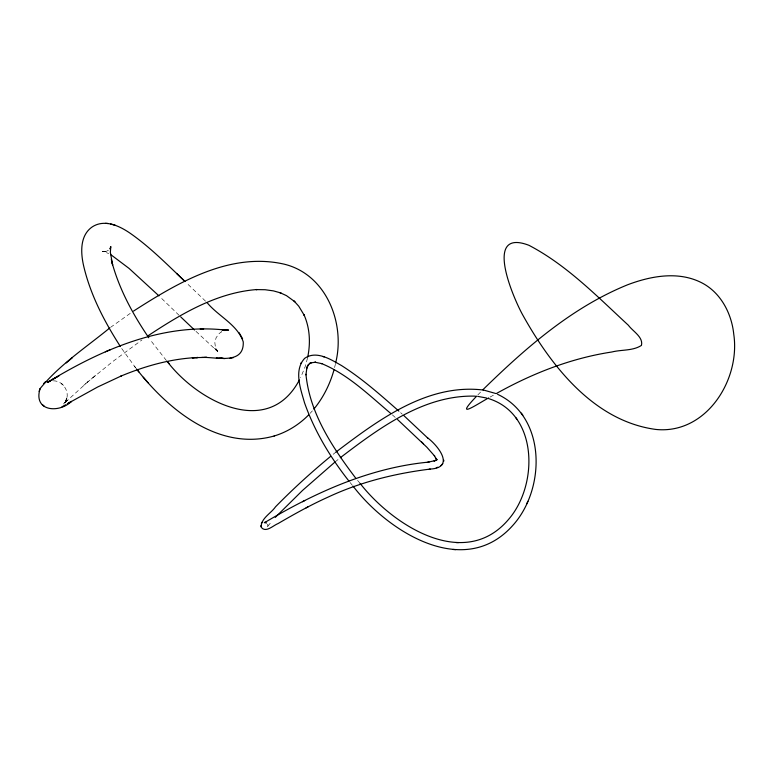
<?xml version="1.0" encoding="UTF-8"?>
<svg xmlns="http://www.w3.org/2000/svg" width="773" height="773" viewBox="0 0 773 773"><rect width="100%" height="100%" fill="white"/><g stroke="black" fill="none" stroke-linecap="round" stroke-linejoin="round"><path stroke-width="0.58" stroke-dasharray="3.87 2.9" d="M66.855 398.056L65.927 400.849C70.285 392.027 63.077 380.548 53.192 380.838M307.499 358.17L305.19 366.624L300.61 377.659M334.564 367.6L335.395 364.238M267.671 526.693L267.893 524.78M66.922 397.863L64.478 403.148L66.101 401.226L64.198 403.197L67.154 400.172L64.198 403.197M267.873 526.307L271.091 522.065M310.07 413.371L312.408 410.85M66.101 401.226L63.376 404.095L88.132 381.562L83.581 385.476M477.849 394.906L481.492 391.148M86.963 382.567L112.742 361.542L141.99 339.917M95.485 375.417L90.654 379.427L91.736 378.528M335.047 461.983L340.304 457.722M333.134 454.331L335.84 452.147M110.529 327.385L131.545 312.447M108.423 250.259L105.437 251.785L106.51 251.409L102.287 251.64L106.432 251.824L102.838 251.254L108.742 253.563M221.107 332.013L221.571 331.723L219.232 333.492L216.15 337.617L214.846 342.642L215.464 347.657L217.812 351.483L214.71 348.41L218.025 352.101L215.812 348.961M490.024 397.1L494.623 394.51M392.336 414.85L395.844 417.99M400.607 412.676L402.327 414.231M195.946 331.337L217.474 351.357M205.57 301.19L187.201 283.604M179.094 315.326L160.32 297.17M166.446 360.595L150.687 340.458M360.073 483.386L356.74 479.395M352.314 485.241L350.063 482.487M121.699 348.517L135.787 367.996M134.386 366.228L135.681 367.871M267.709 524.336L267.912 524.944M63.541 385.408L61.386 383.505L63.492 385.379"/><path stroke-width="1.16" d="M427.363 437.653C438.088 445.615 455.568 467.665 430.213 469.076C395.071 473.443 360.315 481.994 328.148 497.078C310.91 504.808 294.397 514.045 278.087 523.553C273.217 525.389 265.777 533.283 261.197 527.254C260.646 518.509 271.101 513.32 275.546 506.788C292.928 489.029 311.326 472.255 330.515 456.466M436.706 460.022L434.291 455.539L434.706 456.109L426.793 447.152L397.564 419.546M443.721 461.278L443.837 460.215M307.702 357.097C310.678 342.961 309.896 327.781 303.886 314.524L304.291 315.365L298.745 306.195L294.078 301.035L294.909 301.779L286.483 295.644L279.855 292.6L280.966 292.996L273.468 290.89L265.149 289.73L256.037 289.595L257.051 289.527C216.614 292.542 180.64 314.215 147.595 336.062M335.608 363.107C345.56 323.703 326.535 274.531 284.338 264.202C229.948 251.679 177.606 282.802 133.536 311.084M306.475 369.079L306.929 367.417L305.953 374.866L305.953 374.287C309.664 413.255 332.583 447.596 355.648 478.052M109.621 328.071C85.977 347.425 59.463 364.817 40.08 388.626C33.007 411.381 58.845 413.642 71.502 401.39L67.309 403.825L69.338 402.665M334.013 369.842C330.013 384.075 323.327 397.651 313.867 409.062M40.08 388.626L39.133 391.389M306.775 368.006L308.707 364.286L308.321 364.75L311.21 362.624L310.601 362.904L315.529 362.208L314.872 362.189L322.022 363.687L321.462 363.513C347.995 374.393 368.914 395.051 390.549 413.265M353.077 486.149C387.814 531.582 463.984 580.001 512.654 525.592C545.632 489.348 546.637 417.178 497.59 394.307M110.558 247.679L110.017 248.983L110.819 246.587L110.346 252.278L112.616 264.917L111.302 259.39M398.858 411.11C380.558 394.935 362.141 378.654 341.482 365.532C330.96 359.571 316.36 350.072 304.639 358.353C293.566 370.499 300.658 389.003 304.504 402.733C314.524 431.218 330.332 457.432 348.952 481.096M526.751 503.822L527.862 501.329M301.412 362.421L300.919 363.378M307.954 365.252L307.229 366.634L307.509 366.112M261.96 522.316L261.39 523.379M299.325 380.055C268.038 439.151 197.395 401.197 167.229 361.484M442.069 464.534L442.765 463.636M275.256 517.398L302.543 490.42L335.047 461.983M476.738 396.076C453.616 420.183 475.298 405.332 488.575 397.931M45.665 381.504L43.761 383.466M436.61 459.916L437.16 459.442L434.04 460.988L435.402 460.534L427.324 462.36M482.816 389.805C525.476 348.111 571.701 307.499 627.579 284.793C650.595 276.067 677.718 270.994 700.763 282.309C720.397 291.846 731.625 313.171 733.761 334.255C740.573 379.852 706.203 434.513 655.929 429.45C594.292 421.188 551.603 366.644 523.137 315.693C514.499 300.649 482.004 227.417 528.916 245.292C566.87 265.12 597.21 296.494 628.391 325.269C632.691 331.259 643.484 337.038 641.445 345.405C632.874 351.019 621.463 349.512 611.781 352.005C570.996 358.199 532.085 373.523 496.218 393.621M308.514 415.062C298.967 424.696 287.131 432.097 274.115 436.011M440.852 465.626L441.76 464.853M66.227 362.904L72.43 357.638M335.84 452.147C378.065 420.174 427.411 383.195 483.444 390.046M340.304 457.722C379.553 427.778 424.377 394.588 475.434 396.153M53.405 379.05L48.409 381.833C101.534 349.57 162.755 322.67 226.286 330.177L222.025 329.82L228.595 330.042L224.682 330.506M59.337 375.562L51.318 380.219M53.124 379.185L57.134 376.857M69.551 402.53L97.611 387.022L121.419 375.881L120.936 376.093C145.343 365.948 171.258 358.624 197.791 357.513L195.608 357.599L206.903 357.406L201.753 357.416M65.647 404.801L61.956 406.83M48.409 381.833L50.603 380.645L47.327 382.384L50.603 380.645M428.406 462.177L429.063 462.07C369.958 467.597 315.249 492.488 264.83 522.49L265.419 522.258L264.289 522.587L266.588 522.992M306.098 507.871L308.002 506.875M302.504 501.725L304.726 500.566M204.574 357.416C218.43 357.532 244.22 364.218 243.253 341.879C237.553 324.592 218.257 316.263 207.116 302.658M49.569 381.195L48.235 381.775L50.448 381.079M311.21 362.624L309.838 363.271L310.437 362.991M110.423 349.667L105.35 351.821M436.31 467.713L437.644 467.269M274.367 435.943C219.445 451.509 168.698 410.134 136.976 369.513M233.436 357.599L229.591 358.45M429.15 469.25L430.213 469.076M197.791 357.513L192.303 357.793L194.41 357.686M203.666 328.96L200.207 328.998M360.073 483.386C392.607 525.099 464.592 571.817 508.866 519.06C538.559 484.381 537.95 413.99 488.662 398.617M456.012 542.549L458.428 542.627M185.056 281.527C167.828 265.178 151.073 248.114 131.661 234.306C120.733 226.479 105.186 218.566 92.354 226.818C79.252 235.726 80.682 254.066 84.044 267.574C90.953 295.914 104.713 322.128 120.404 346.526M108.152 223.494L105.457 223.358M453.007 549.477L455.664 549.642M216.353 357.909L222.315 358.363L219.783 358.17M224.991 358.595L221.213 358.266L223.755 358.498M477.782 396.385L486.517 398.008M483.734 390.094L495.396 393.399M110.539 223.919L115.515 225.397M324.167 356.913L322.785 356.479M110.993 254.8L129.072 268.415L158.948 295.866M42.351 404.559L44.496 406.482M404.037 415.777L427.759 438.049M194.516 329.994L180.727 316.911M183.616 280.155L176.602 273.41M421.575 441.924L423.527 443.857M143.266 377.224L148.126 382.809M167.403 361.677L169.567 364.141M136.483 368.885L138.927 371.977M515.755 417.565L516.866 419.101M521.331 413.13L522.838 415.227M239.128 332.748L242.596 338.777M148.783 337.753C133.178 314.756 119.564 289.923 112.162 263.004M260.849 525.746L260.945 526.423M436.416 458.901L436.088 458.283L436.368 458.833"/></g></svg>
